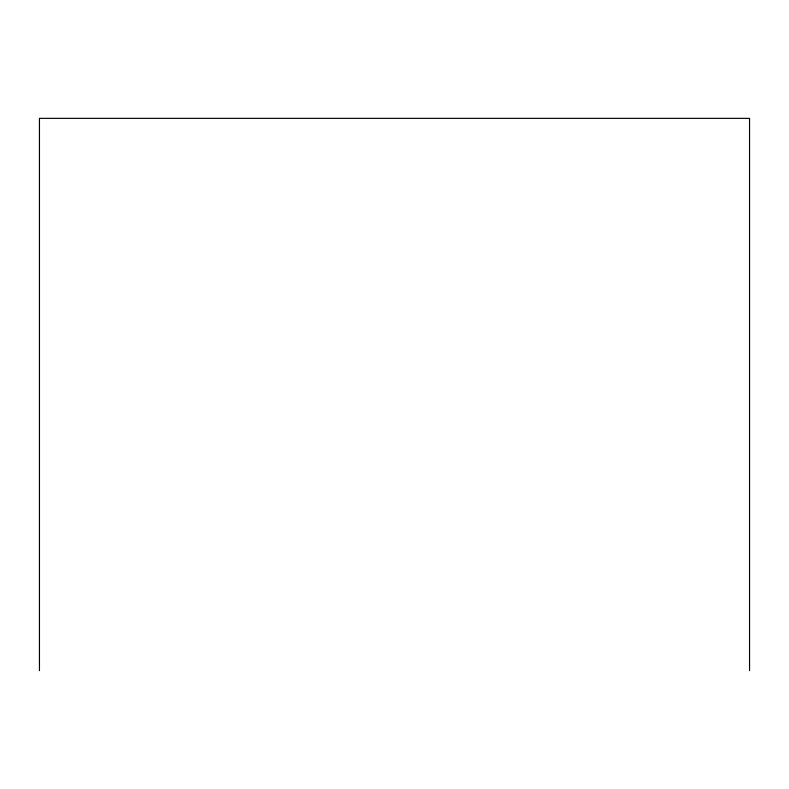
<?xml version="1.0" encoding="UTF-8"?>
<svg xmlns="http://www.w3.org/2000/svg" width="789" height="789" viewBox="0 0 789 789"><rect width="100%" height="100%" fill="white"/><g stroke="black" fill="none" stroke-linecap="round" stroke-linejoin="round"><path stroke-width="1.18" d="M749.55 670.64L749.55 118.36L39.45 118.36L39.45 670.64"/></g></svg>
